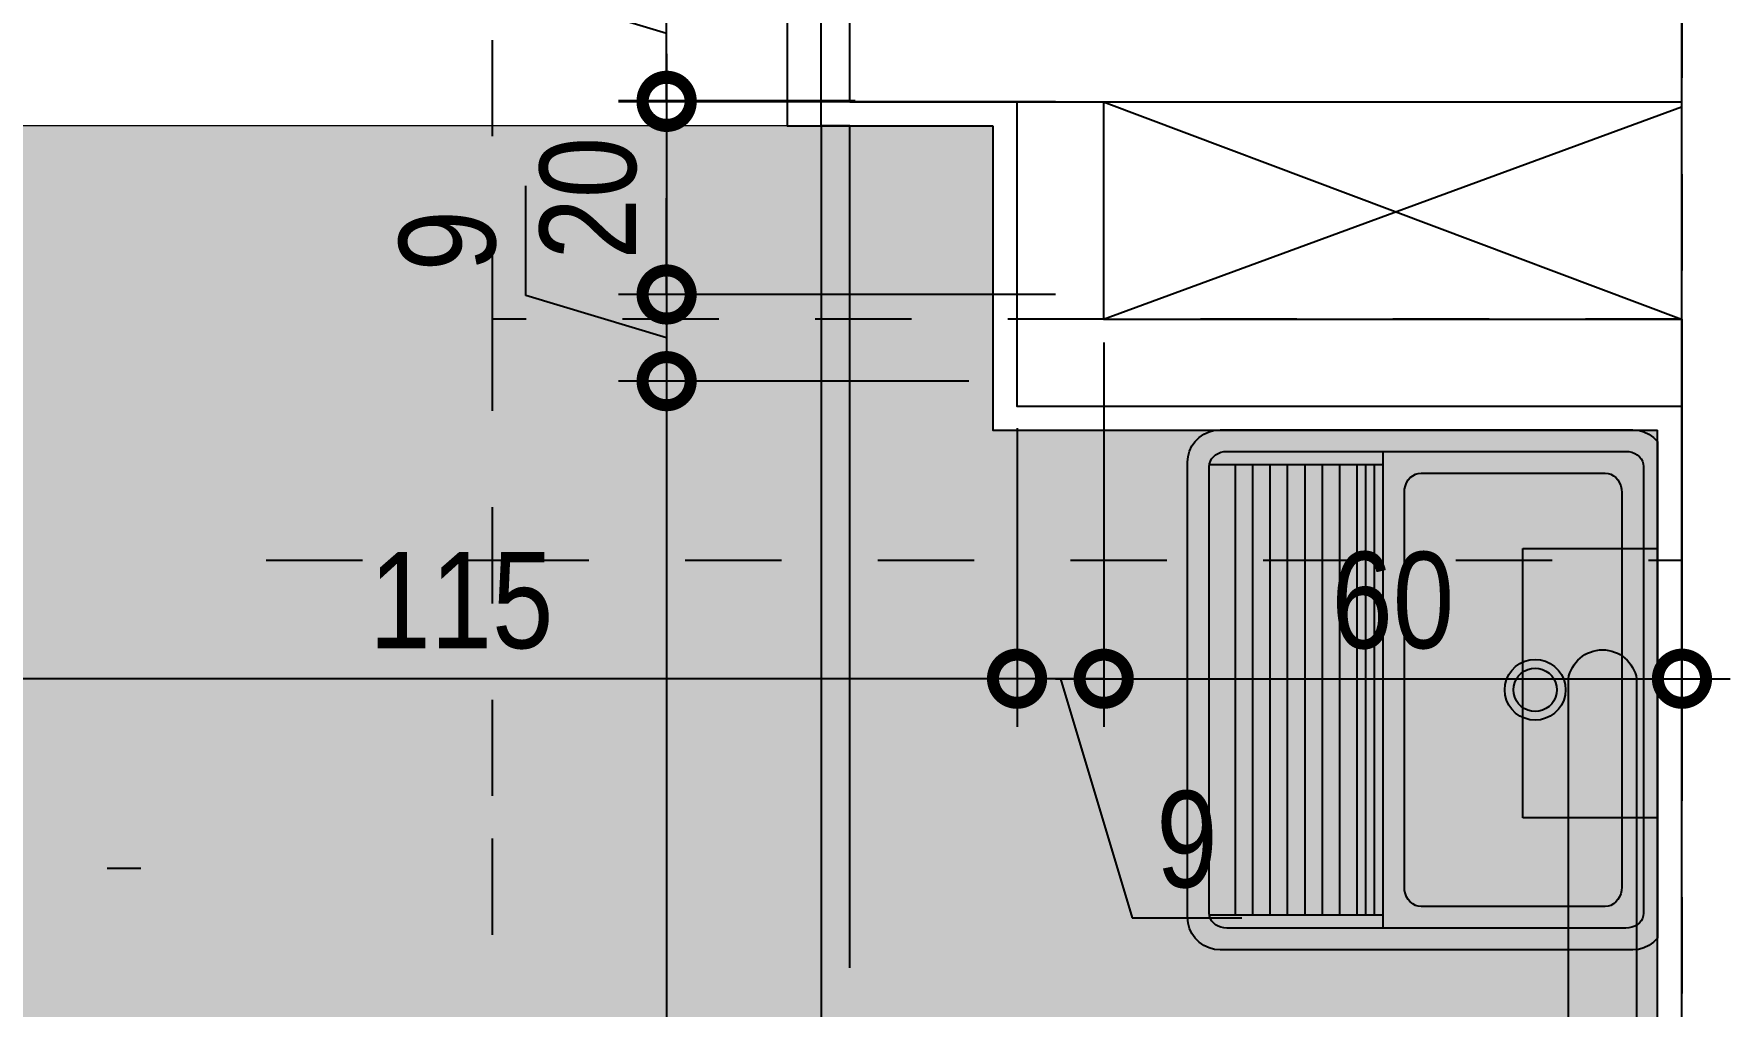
# Model space of a CAD drawing. Header units: metres. Extents: x -23 to 570, y -54 to 184.
# Drawn here: x -12.141 to -10.38, y -51.374 to -50.364 of the extents above; entities that cross this region are included whole.
import ezdxf
from ezdxf.xclip import XClip

# ---------------------------------------------------------------- set-up
doc = ezdxf.new("R2010")
doc.units = ezdxf.units.M
doc.header["$XCLIPFRAME"] = 0
doc.header["$PDMODE"] = 35
doc.linetypes.add('DASHEDX2', pattern=[1.5, 1, -0.5])
doc.linetypes.add('PUC$0$DASHEDX2', pattern=[1.5, 1, -0.5])
for name, color, linetype in [('1', 232, 'DASHEDX2'), ('ARQ-DIM', 2, 'Continuous'), ('PUC$0$ARQ-ALV ACAB', 4, 'Continuous'), ('PUC$0$ARQ-ALV OSSO', 5, 'Continuous'), ('PUC$0$ARQ-CAX @ 1', 1, 'Continuous'), ('PUC$0$ARQ-HID', 7, 'Continuous'), ('PUC$0$ARQ-PRJ', 7, 'PUC$0$DASHEDX2'), ('PUC$0$ARQ-SIM', 1, 'Continuous')]:
    doc.layers.add(name, color=color, linetype=linetype)
doc.layers.add('PUC$0$ARQ-FORRO', color=9, linetype='Continuous', lineweight=5)
doc.styles.add('Adesa', font='ARIALN.TTF')
doc.dimstyles.new('ADESA 1-0050', dxfattribs={"dimtxt": 0.1, "dimasz": 0.1, "dimexe": 0.05, "dimexo": 0.05, "dimgap": 0.03, "dimtad": 1, "dimdec": 1, "dimlfac": 100, "dimzin": 12, "dimtxsty": 'Adesa', "dimblk": 'DOTSMALL', "dimcen": 1, "dimdle": 0.05, "dimclrd": 1, "dimclre": 1, "dimclrt": 256, "dimazin": 3, "dimtm": 1e-09, "dimtfac": 1, "dimtdec": 1, "dimtmove": 1, "dimatfit": 0, "dimldrblk": 'DOTSMALL', "dimfxl": 0.8, "dimtvp": 2, "dimtolj": 1, "dimtzin": 0, "dimarcsym": 0})

# ---------------------------------------------------------------- blocks, each defined once
blk = doc.blocks.new('_DotSmall')
at = {"color": 0, "linetype": 'ByBlock', "const_width": 0.5}
blk.add_lwpolyline([(-0.0625, 0, 1), (0.0625, 0, 1)], format="xyb", close=True, dxfattribs=at)
blk = doc.blocks.new('*D553')
at = {"layer": 'ARQ-DIM', "color": 1, "lineweight": -2, "transparency": 16777216}
for p, q in [((-11.6293, -50.3203), (-11.6293, -50.1509)), ((-11.4841, -50.2939), (-11.4841, -50.1939)), ((-11.2884, -50.2939), (-11.5341, -50.2939)), ((-11.4841, -50.4339), (-11.4841, -50.2939)), ((-11.4841, -50.4339), (-11.4841, -50.2939)), ((-11.4841, -50.3639), (-11.6293, -50.3203)), ((-11.2884, -50.4339), (-11.5341, -50.4339)), ((-11.4841, -50.4339), (-11.4841, -50.5339))]:
    blk.add_line(p, q, dxfattribs=at)
at = {"layer": 'Defpoints', "color": 0, "transparency": 16777216}
for p in [(-11.4841, -50.2939), (-11.2384, -50.2939, 0.0001), (-11.2384, -50.4339, 0)]:
    blk.add_point(p, dxfattribs=at)
at = {"layer": 'ARQ-DIM', "color": 1, "lineweight": -2, "transparency": 16777216, "xscale": 0.1, "yscale": 0.1, "zscale": 0.1}
for p, rotation in [((-11.4841, -50.2939), 270), ((-11.4841, -50.4339), 90)]:
    blk.add_blockref('_DotSmall', p, dxfattribs=dict(at, rotation=rotation))
at = {"layer": 'ARQ-DIM', "transparency": 16777216, "insert": (-11.7095, -50.2356), "char_height": 0.1, "attachment_point": 5, "rotation": 90, "style": 'Adesa'}
blk.add_mtext('\\A1;14', dxfattribs=at)
blk = doc.blocks.new('*D554')
at = {"layer": 'ARQ-DIM', "color": 1, "lineweight": -2, "transparency": 16777216}
for p, q in [((-11.4841, -50.675), (-11.4841, -52.91)), ((-11.1703, -50.725), (-11.5341, -50.725)), ((-10.988, -52.86), (-11.5341, -52.86))]:
    blk.add_line(p, q, dxfattribs=at)
at = {"layer": 'Defpoints', "color": 0, "transparency": 16777216}
for p in [(-11.1203, -50.725, 0), (-11.4841, -52.86), (-10.938, -52.86, 0)]:
    blk.add_point(p, dxfattribs=at)
at = {"layer": 'ARQ-DIM', "color": 1, "lineweight": -2, "transparency": 16777216, "xscale": 0.1, "yscale": 0.1, "zscale": 0.1}
for p, rotation in [((-11.4841, -50.725), 90), ((-11.4841, -52.86), 270)]:
    blk.add_blockref('_DotSmall', p, dxfattribs=dict(at, rotation=rotation))
at = {"layer": 'ARQ-DIM', "transparency": 16777216, "insert": (-11.5643, -51.7925), "char_height": 0.1, "attachment_point": 5, "rotation": 90, "style": 'Adesa'}
blk.add_mtext('\\A1;214', dxfattribs=at)
blk = doc.blocks.new('*D560')
at = {"layer": 'ARQ-DIM', "color": 1, "lineweight": -2, "transparency": 16777216}
for p, q in [((-11.1203, -50.7739), (-11.1203, -51.084)), ((-12.274, -51.0319), (-12.274, -51.084)), ((-11.0703, -51.034), (-12.324, -51.034))]:
    blk.add_line(p, q, dxfattribs=at)
at = {"layer": 'Defpoints', "color": 0, "transparency": 16777216}
for p in [(-11.1203, -50.7239, 0), (-12.274, -50.9819, 0), (-12.274, -51.034)]:
    blk.add_point(p, dxfattribs=at)
at = {"layer": 'ARQ-DIM', "color": 1, "lineweight": -2, "transparency": 16777216, "xscale": 0.1, "yscale": 0.1, "zscale": 0.1, "rotation": 180}
blk.add_blockref('_DotSmall', (-12.274, -51.034), dxfattribs=at)
at = {"layer": 'ARQ-DIM', "color": 1, "lineweight": -2, "transparency": 16777216, "xscale": 0.1, "yscale": 0.1, "zscale": 0.1}
blk.add_blockref('_DotSmall', (-11.1203, -51.034), dxfattribs=at)
at = {"layer": 'ARQ-DIM', "transparency": 16777216, "insert": (-11.6972, -50.953), "char_height": 0.1, "attachment_point": 5, "style": 'Adesa'}
blk.add_mtext('\\A1;115', dxfattribs=at)
blk = doc.blocks.new('*D588')
at = {"layer": 'ARQ-DIM', "color": 1, "lineweight": -2, "transparency": 16777216}
for p, q in [((-11.0303, -50.685), (-11.0303, -51.084)), ((-11.1203, -50.7739), (-11.1203, -51.084)), ((-11.1203, -51.034), (-11.2203, -51.034)), ((-11.0303, -51.034), (-11.1203, -51.034)), ((-11.0303, -51.034), (-11.1203, -51.034)), ((-11.0753, -51.034), (-11.0009, -51.2822)), ((-11.0303, -51.034), (-10.9303, -51.034)), ((-11.0009, -51.2822), (-10.8869, -51.2822))]:
    blk.add_line(p, q, dxfattribs=at)
at = {"layer": 'Defpoints', "color": 0, "transparency": 16777216}
for p in [(-11.0303, -50.635, 0), (-11.1203, -50.7239, 0), (-11.1203, -51.034)]:
    blk.add_point(p, dxfattribs=at)
at = {"layer": 'ARQ-DIM', "color": 1, "lineweight": -2, "transparency": 16777216, "xscale": 0.1, "yscale": 0.1, "zscale": 0.1}
blk.add_blockref('_DotSmall', (-11.1203, -51.034), dxfattribs=at)
at = {"layer": 'ARQ-DIM', "color": 1, "lineweight": -2, "transparency": 16777216, "xscale": 0.1, "yscale": 0.1, "zscale": 0.1, "rotation": 180}
blk.add_blockref('_DotSmall', (-11.0303, -51.034), dxfattribs=at)
at = {"layer": 'ARQ-DIM', "transparency": 16777216, "insert": (-10.9439, -51.2012), "char_height": 0.1, "attachment_point": 5, "style": 'Adesa'}
blk.add_mtext('\\A1;9', dxfattribs=at)
blk = doc.blocks.new('*D589')
at = {"layer": 'ARQ-DIM', "color": 1, "lineweight": -2, "transparency": 16777216}
for p, q in [((-11.0303, -50.685), (-11.0303, -51.084)), ((-10.43, -50.685), (-10.43, -51.084)), ((-11.0803, -51.034), (-10.38, -51.034))]:
    blk.add_line(p, q, dxfattribs=at)
at = {"layer": 'Defpoints', "color": 0, "transparency": 16777216}
for p in [(-11.0303, -50.635, 0), (-10.43, -50.635, 0), (-10.43, -51.034)]:
    blk.add_point(p, dxfattribs=at)
at = {"layer": 'ARQ-DIM', "color": 1, "lineweight": -2, "transparency": 16777216, "xscale": 0.1, "yscale": 0.1, "zscale": 0.1, "rotation": 180}
blk.add_blockref('_DotSmall', (-11.0303, -51.034), dxfattribs=at)
at = {"layer": 'ARQ-DIM', "color": 1, "lineweight": -2, "transparency": 16777216, "xscale": 0.1, "yscale": 0.1, "zscale": 0.1}
blk.add_blockref('_DotSmall', (-10.43, -51.034), dxfattribs=at)
at = {"layer": 'ARQ-DIM', "transparency": 16777216, "insert": (-10.7302, -50.953), "char_height": 0.1, "attachment_point": 5, "style": 'Adesa'}
blk.add_mtext('\\A1;60', dxfattribs=at)
blk = doc.blocks.new('*D590')
at = {"layer": 'ARQ-DIM', "color": 1, "lineweight": -2, "transparency": 16777216}
for p, q in [((-11.4841, -50.385), (-11.4841, -50.685)), ((-11.0803, -50.435), (-11.5341, -50.435)), ((-11.0803, -50.635), (-11.5341, -50.635))]:
    blk.add_line(p, q, dxfattribs=at)
at = {"layer": 'Defpoints', "color": 0, "transparency": 16777216}
for p in [(-11.0303, -50.435, 0), (-11.4841, -50.635), (-11.0303, -50.635, 0)]:
    blk.add_point(p, dxfattribs=at)
at = {"layer": 'ARQ-DIM', "color": 1, "lineweight": -2, "transparency": 16777216, "xscale": 0.1, "yscale": 0.1, "zscale": 0.1}
for p, rotation in [((-11.4841, -50.435), 90), ((-11.4841, -50.635), 270)]:
    blk.add_blockref('_DotSmall', p, dxfattribs=dict(at, rotation=rotation))
at = {"layer": 'ARQ-DIM', "transparency": 16777216, "insert": (-11.5652, -50.535), "char_height": 0.1, "attachment_point": 5, "rotation": 90, "style": 'Adesa'}
blk.add_mtext('\\A1;20', dxfattribs=at)
blk = doc.blocks.new('*D591')
at = {"layer": 'ARQ-DIM', "color": 1, "lineweight": -2, "transparency": 16777216}
for p, q in [((-11.6302, -50.6362), (-11.6302, -50.5222)), ((-11.4841, -50.635), (-11.4841, -50.535)), ((-11.4841, -50.68), (-11.6302, -50.6362)), ((-11.3572, -50.635), (-11.5341, -50.635)), ((-11.4841, -50.635), (-11.4841, -50.725)), ((-11.4841, -50.635), (-11.4841, -50.725)), ((-11.3572, -50.725), (-11.5341, -50.725)), ((-11.4841, -50.725), (-11.4841, -50.825))]:
    blk.add_line(p, q, dxfattribs=at)
at = {"layer": 'Defpoints', "color": 0, "transparency": 16777216}
for p in [(-11.3072, -50.635), (-11.4841, -50.725), (-11.3072, -50.725)]:
    blk.add_point(p, dxfattribs=at)
at = {"layer": 'ARQ-DIM', "color": 1, "lineweight": -2, "transparency": 16777216, "xscale": 0.1, "yscale": 0.1, "zscale": 0.1}
for p, rotation in [((-11.4841, -50.635), 270), ((-11.4841, -50.725), 90)]:
    blk.add_blockref('_DotSmall', p, dxfattribs=dict(at, rotation=rotation))
at = {"layer": 'ARQ-DIM', "transparency": 16777216, "insert": (-11.7112, -50.5792), "char_height": 0.1, "attachment_point": 5, "rotation": 90, "style": 'Adesa'}
blk.add_mtext('\\A1;9', dxfattribs=at)
blk = doc.blocks.new('PUC$0$ARQ-HID-TANQUE')
for p, q in [((-0.2621, -0.0041), (-0.258, 0)), ((-0.258, 0), (0.258, 0)), ((0.258, 0), (0.2621, -0.0041)), ((-0.2695, -0.0199), (-0.268, -0.0143)), ((-0.268, -0.0143), (-0.2655, -0.009)), ((-0.2655, -0.009), (-0.2621, -0.0041)), ((-0.242, -0.0189), (-0.2398, -0.0171)), ((-0.2398, -0.0171), (-0.2373, -0.0157)), ((-0.2373, -0.0157), (-0.2347, -0.0149)), ((-0.2347, -0.0149), (-0.232, -0.0146)), ((-0.232, -0.0146), (0.232, -0.0146)), ((0.232, -0.0146), (0.2347, -0.0149)), ((0.2347, -0.0149), (0.2373, -0.0157)), ((0.2373, -0.0157), (0.2398, -0.0171)), ((0.2398, -0.0171), (0.242, -0.0189)), ((0.2621, -0.0041), (0.2655, -0.009)), ((0.2655, -0.009), (0.268, -0.0143)), ((0.268, -0.0143), (0.2695, -0.0199)), ((-0.27, -0.0258), (-0.2695, -0.0199)), ((-0.27, -0.0258), (-0.27, -0.0258)), ((-0.27, -0.4542), (-0.27, -0.0258)), ((-0.2475, -0.0328), (-0.2473, -0.0297)), ((-0.2475, -0.0328), (-0.2475, -0.0328)), ((-0.2475, -0.4472), (-0.2475, -0.0328)), ((-0.2473, -0.0297), (-0.2466, -0.0266)), ((-0.2466, -0.0266), (-0.2454, -0.0237)), ((-0.2454, -0.0237), (-0.2439, -0.0211)), ((-0.2439, -0.0211), (-0.242, -0.0189)), ((0.242, -0.0189), (0.2439, -0.0211)), ((0.2439, -0.0211), (0.2454, -0.0237)), ((0.2454, -0.0237), (0.2466, -0.0266)), ((0.2466, -0.0266), (0.2473, -0.0297)), ((0.2473, -0.0297), (0.2475, -0.0328)), ((0.2475, -0.0328), (0.2475, -0.4472)), ((0.2695, -0.0199), (0.27, -0.0258)), ((0.27, -0.0258), (0.27, -0.4542)), ((-0.234, -0.2854), (0.234, -0.2854)), ((-0.2695, -0.4601), (-0.27, -0.4542)), ((-0.2473, -0.4504), (-0.2475, -0.4472)), ((-0.2466, -0.4534), (-0.2473, -0.4504)), ((-0.2454, -0.4563), (-0.2466, -0.4534)), ((-0.2439, -0.4589), (-0.2454, -0.4563)), ((0.2454, -0.4563), (0.2439, -0.4589)), ((0.2466, -0.4534), (0.2454, -0.4563)), ((0.2473, -0.4504), (0.2466, -0.4534)), ((0.2475, -0.4472), (0.2473, -0.4504)), ((0.27, -0.4542), (0.2695, -0.4601)), ((-0.268, -0.4657), (-0.2695, -0.4601)), ((-0.2655, -0.4711), (-0.268, -0.4657)), ((-0.2621, -0.4759), (-0.2655, -0.4711)), ((-0.242, -0.4611), (-0.2439, -0.4589)), ((-0.2398, -0.463), (-0.242, -0.4611)), ((-0.2373, -0.4643), (-0.2398, -0.463)), ((-0.2347, -0.4651), (-0.2373, -0.4643)), ((-0.232, -0.4654), (-0.2347, -0.4651)), ((0.232, -0.4654), (-0.232, -0.4654)), ((0.2347, -0.4651), (0.232, -0.4654)), ((0.2373, -0.4643), (0.2347, -0.4651)), ((0.2398, -0.463), (0.2373, -0.4643)), ((0.242, -0.4611), (0.2398, -0.463)), ((0.2439, -0.4589), (0.242, -0.4611)), ((0.2655, -0.4711), (0.2621, -0.4759)), ((0.268, -0.4657), (0.2655, -0.4711)), ((0.2695, -0.4601), (0.268, -0.4657)), ((-0.258, -0.48), (-0.2621, -0.4759)), ((-0.2532, -0.4834), (-0.258, -0.48)), ((-0.2479, -0.4859), (-0.2532, -0.4834)), ((-0.2422, -0.4874), (-0.2479, -0.4859)), ((-0.2364, -0.4879), (-0.2422, -0.4874)), ((0.2364, -0.4879), (-0.2364, -0.4879)), ((0.2422, -0.4874), (0.2364, -0.4879)), ((0.2479, -0.4859), (0.2422, -0.4874)), ((0.2532, -0.4834), (0.2479, -0.4859)), ((0.258, -0.48), (0.2532, -0.4834)), ((0.2621, -0.4759), (0.258, -0.48))]:
    blk.add_line(p, q)
at = {"color": 7}
for p, q in [((-0.225, -0.0544), (-0.2247, -0.0514)), ((-0.2247, -0.0514), (-0.2238, -0.0485)), ((-0.2238, -0.0485), (-0.2223, -0.0458)), ((-0.2223, -0.0458), (-0.2203, -0.0433)), ((-0.2203, -0.0433), (-0.2179, -0.0412)), ((-0.2179, -0.0412), (-0.215, -0.0394)), ((-0.215, -0.0394), (-0.2118, -0.0382)), ((-0.2118, -0.0382), (-0.2085, -0.0374)), ((-0.2085, -0.0374), (-0.205, -0.0371)), ((-0.205, -0.0371), (0.205, -0.0371)), ((0.205, -0.0371), (0.2085, -0.0374)), ((0.2085, -0.0374), (0.2118, -0.0382)), ((0.2118, -0.0382), (0.215, -0.0394)), ((0.215, -0.0394), (0.2179, -0.0412)), ((0.2179, -0.0412), (0.2203, -0.0433)), ((0.2203, -0.0433), (0.2223, -0.0458)), ((0.2223, -0.0458), (0.2238, -0.0485)), ((0.2238, -0.0485), (0.2247, -0.0514)), ((0.2247, -0.0514), (0.225, -0.0544)), ((-0.225, -0.0544), (-0.225, -0.0544)), ((-0.225, -0.2456), (-0.225, -0.0544)), ((0.225, -0.0544), (0.225, -0.2456)), ((-0.0241, -0.1069), (-0.0202, -0.103)), ((-0.0202, -0.103), (-0.0158, -0.0999)), ((-0.0158, -0.0999), (-0.0108, -0.0975)), ((-0.0108, -0.0975), (-0.0055, -0.0961)), ((-0.0077, -0.106), (-0.0039, -0.105)), ((-0.0055, -0.0961), (0, -0.0956)), ((-0.0039, -0.105), (0, -0.1046)), ((0, -0.0956), (0.0055, -0.0961)), ((0, -0.1046), (0.0039, -0.105)), ((0.0039, -0.105), (0.0077, -0.106)), ((0.0055, -0.0961), (0.0108, -0.0975)), ((0.0108, -0.0975), (0.0158, -0.0999)), ((0.0158, -0.0999), (0.0202, -0.103)), ((0.0202, -0.103), (0.0241, -0.1069)), ((-0.0315, -0.1271), (-0.031, -0.1217)), ((-0.031, -0.1217), (-0.0296, -0.1164)), ((-0.0296, -0.1164), (-0.0273, -0.1114)), ((-0.0273, -0.1114), (-0.0241, -0.1069)), ((-0.0225, -0.1271), (-0.0222, -0.1232)), ((-0.0222, -0.1232), (-0.0211, -0.1194)), ((-0.0211, -0.1194), (-0.0195, -0.1159)), ((-0.0195, -0.1159), (-0.0172, -0.1127)), ((-0.0172, -0.1127), (-0.0145, -0.1099)), ((-0.0145, -0.1099), (-0.0113, -0.1076)), ((-0.0113, -0.1076), (-0.0077, -0.106)), ((0.0077, -0.106), (0.0113, -0.1076)), ((0.0113, -0.1076), (0.0145, -0.1099)), ((0.0145, -0.1099), (0.0172, -0.1127)), ((0.0172, -0.1127), (0.0195, -0.1159)), ((0.0195, -0.1159), (0.0211, -0.1194)), ((0.0211, -0.1194), (0.0222, -0.1232)), ((0.0222, -0.1232), (0.0225, -0.1271)), ((0.0241, -0.1069), (0.0273, -0.1114)), ((0.0273, -0.1114), (0.0296, -0.1164)), ((0.0296, -0.1164), (0.031, -0.1217)), ((0.031, -0.1217), (0.0315, -0.1271)), ((-0.031, -0.1326), (-0.0315, -0.1271)), ((-0.0296, -0.1379), (-0.031, -0.1326)), ((-0.0273, -0.1429), (-0.0296, -0.1379)), ((-0.0222, -0.131), (-0.0225, -0.1271)), ((-0.0211, -0.1348), (-0.0222, -0.131)), ((-0.0195, -0.1384), (-0.0211, -0.1348)), ((-0.0172, -0.1416), (-0.0195, -0.1384)), ((0.0195, -0.1384), (0.0172, -0.1416)), ((0.0211, -0.1348), (0.0195, -0.1384)), ((0.0222, -0.131), (0.0211, -0.1348)), ((0.0225, -0.1271), (0.0222, -0.131)), ((0.0296, -0.1379), (0.0273, -0.1429)), ((0.031, -0.1326), (0.0296, -0.1379)), ((0.0315, -0.1271), (0.031, -0.1326)), ((-0.0241, -0.1474), (-0.0273, -0.1429)), ((-0.0202, -0.1513), (-0.0241, -0.1474)), ((-0.0158, -0.1544), (-0.0202, -0.1513)), ((-0.0145, -0.1444), (-0.0172, -0.1416)), ((-0.0108, -0.1567), (-0.0158, -0.1544)), ((-0.0113, -0.1466), (-0.0145, -0.1444)), ((-0.0077, -0.1483), (-0.0113, -0.1466)), ((-0.0055, -0.1582), (-0.0108, -0.1567)), ((-0.0039, -0.1493), (-0.0077, -0.1483)), ((0, -0.1586), (-0.0055, -0.1582)), ((0, -0.1496), (-0.0039, -0.1493)), ((0.0039, -0.1493), (0, -0.1496)), ((0.0055, -0.1582), (0, -0.1586)), ((0.0077, -0.1483), (0.0039, -0.1493)), ((0.0108, -0.1567), (0.0055, -0.1582)), ((0.0113, -0.1466), (0.0077, -0.1483)), ((0.0158, -0.1544), (0.0108, -0.1567)), ((0.0145, -0.1444), (0.0113, -0.1466)), ((0.0172, -0.1416), (0.0145, -0.1444)), ((0.0202, -0.1513), (0.0158, -0.1544)), ((0.0241, -0.1474), (0.0202, -0.1513)), ((0.0273, -0.1429), (0.0241, -0.1474)), ((-0.2247, -0.2486), (-0.225, -0.2456)), ((0.225, -0.2456), (0.2247, -0.2486)), ((-0.2238, -0.2515), (-0.2247, -0.2486)), ((-0.2223, -0.2542), (-0.2238, -0.2515)), ((-0.2203, -0.2567), (-0.2223, -0.2542)), ((-0.2179, -0.2588), (-0.2203, -0.2567)), ((-0.215, -0.2606), (-0.2179, -0.2588)), ((-0.2118, -0.2618), (-0.215, -0.2606)), ((-0.2085, -0.2626), (-0.2118, -0.2618)), ((-0.205, -0.2629), (-0.2085, -0.2626)), ((0.205, -0.2629), (-0.205, -0.2629)), ((0.2085, -0.2626), (0.205, -0.2629)), ((0.2118, -0.2618), (0.2085, -0.2626)), ((0.215, -0.2606), (0.2118, -0.2618)), ((0.2179, -0.2588), (0.215, -0.2606)), ((0.2203, -0.2567), (0.2179, -0.2588)), ((0.2223, -0.2542), (0.2203, -0.2567)), ((0.2238, -0.2515), (0.2223, -0.2542)), ((0.2247, -0.2486), (0.2238, -0.2515)), ((-0.2475, -0.2854), (0.2475, -0.2854)), ((-0.234, -0.4654), (-0.234, -0.2854)), ((-0.234, -0.2944), (0.234, -0.2944)), ((-0.234, -0.2944), (0.234, -0.2944)), ((0.234, -0.2854), (0.234, -0.4654)), ((-0.234, -0.3034), (0.234, -0.3034)), ((-0.234, -0.3124), (0.234, -0.3124)), ((-0.234, -0.3304), (0.234, -0.3304)), ((-0.234, -0.3484), (0.234, -0.3484)), ((-0.234, -0.3664), (0.234, -0.3664)), ((-0.234, -0.3844), (0.234, -0.3844)), ((-0.234, -0.4024), (0.234, -0.4024)), ((-0.234, -0.4204), (0.234, -0.4204)), ((-0.234, -0.4384), (0.234, -0.4384))]:
    blk.add_line(p, q, dxfattribs=at)
blk = doc.blocks.new('*U2414')
for points in [[(0, 0), (0, 0.8204), (-0.03, 0.8204), (-0.03, 0)], [(0.025, 0), (0, 0), (0, -0.03), (-0.01, -0.03), (-0.01, -0.17), (0.025, -0.17), (0.025, 0)], [(-0.845, 0), (-0.82, 0), (-0.82, -0.03), (-0.81, -0.03), (-0.81, -0.17), (-0.845, -0.17), (-0.845, 0)]]:
    blk.add_lwpolyline(points, close=True)
at = {"layer": 'PUC$0$ARQ-PRJ'}
blk.add_arc((-0.0237, 0.0242), 0.7967, 88.2987, 181.7401, dxfattribs=at)
blk = doc.blocks.new('PUC$0$A$C7cb482e1')
at = {"layer": 'PUC$0$ARQ-PRJ'}
for p, q in [((-0.1098, -0.2708, 0), (-0.1098, 1.8451, 0)), ((-0.0389, -0.2708, 0), (-0.0389, 1.8451, 0))]:
    blk.add_line(p, q, dxfattribs=at)
at = {"layer": 'PUC$0$ARQ-PRJ', "elevation": 0}
for points in [[(-0.1133, 1.8451), (-0.0333, 1.8451)], [(-0.1571, -0.4064), (-0.0171, -0.4064), (-0.0171, -0.1264), (-0.1571, -0.1264), (-0.1571, -0.4064)]]:
    blk.add_lwpolyline(points, dxfattribs=at)
at = {"layer": 'PUC$0$ARQ-PRJ'}
for centre, radius, start, end in [((-0.0733, 1.8451, 0), 0.04, 360, 180), ((-0.0743, -0.2651, 0), 0.0359, 189.055, 350.945)]:
    blk.add_arc(centre, radius, start, end, dxfattribs=at)
blk = doc.blocks.new('PUC$0$pl apto tipo 1 puc')
at = {"layer": 'PUC$0$ARQ-ALV ACAB'}
for p, q in [((-26.667, 0.46, 0), (-26.667, 0.29, 0)), ((-26.667, 0.46, -0.0001), (-26.4886, 0.46, 0))]:
    blk.add_line(p, q, dxfattribs=at)
at = {"layer": 'PUC$0$ARQ-ALV ACAB', "elevation": 0}
for points in [[(-25.7983, 2.8343), (-25.7986, 0.7758)], [(-26.4886, 0.46), (-26.4886, 0.7758), (-25.7986, 0.7758)]]:
    blk.add_lwpolyline(points, dxfattribs=at)
at = {"layer": 'PUC$0$ARQ-ALV OSSO'}
for p, q in [((-26.637, 0.435, 0), (-26.637, 0.295, 0)), ((-26.637, 0.435, -0.0001), (-25.7735, 0.435, 0))]:
    blk.add_line(p, q, dxfattribs=at)
at = {"layer": 'PUC$0$ARQ-ALV OSSO', "elevation": 0}
for points in [[(-25.7733, 2.8593), (-25.7733, -1.49)], [(-26.4636, 0.435), (-26.4636, 0.7508), (-25.7736, 0.7508)], [(-26.3736, 0.435), (-26.3736, 0.6608), (-25.7736, 0.6608)]]:
    blk.add_lwpolyline(points, dxfattribs=at)
at = {"layer": 'PUC$0$ARQ-PRJ', "elevation": 0}
blk.add_lwpolyline([(-26.6669, 2.8341), (-26.6369, 2.8341), (-26.637, 0.46), (-26.667, 0.46)], close=True, dxfattribs=at)
at = {"layer": 'PUC$0$ARQ-SIM', "elevation": 0}
for points in [[(-26.3736, 0.6608), (-25.7736, 0.44)], [(-26.3736, 0.435), (-25.7736, 0.6608)]]:
    blk.add_lwpolyline(points, dxfattribs=at)
blk.add_blockref('PUC$0$A$C7cb482e1', (-25.7814, 1.305, 0))
at = {"layer": 'PUC$0$ARQ-CAX @ 1', "rotation": 180}
blk.add_blockref('*U2414', (-27.512, 0.29, 0), dxfattribs=at)
at = {"layer": 'PUC$0$ARQ-HID', "extrusion": (0, 0, -1), "zscale": -1.000000000000015, "rotation": 90}
blk.add_blockref('PUC$0$ARQ-HID-TANQUE', (25.7985, 1.0455, 0), dxfattribs=at)
blk = doc.blocks.new('PUC$0$pl forro pcd 1')
at = {"layer": 'PUC$0$ARQ-FORRO'}
h = blk.add_hatch(color=256, dxfattribs=at)
h.dxf.hatch_style = 1
h.paths.add_polyline_path([(6.275, -3.175), (6.08, -3.175), (6.08, -2.2708), (6.275, -2.2708)])
h.paths.add_polyline_path([(8.7761, -3.175), (6.625, -3.175), (6.625, -2.2708), (8.7761, -2.2708)])
h.paths.add_polyline_path([(9.7011, -1.335), (8.7761, -1.335), (8.7761, -3.175), (9.7011, -3.175)])
h.paths.add_polyline_path([(9.7011, -1.335), (9.7011, -3.7093), (10.5699, -3.7093), (10.5696, -1.6508), (9.8796, -1.6508), (9.8796, -1.335)])
h.paths.add_polyline_path([(10.269, -2.5093), (10.519, -2.5093), (10.519, -2.8093), (10.269, -2.8093)], flags=16)
at = {"layer": 'PUC$0$ARQ-FORRO', "elevation": 0}
for points in [[(9.7011, -1.335), (8.7761, -1.335), (8.7761, -3.175), (9.7011, -3.175)], [(9.7011, -1.335), (9.7011, -3.7093), (10.5699, -3.7093), (10.5696, -1.6508), (9.8796, -1.6508), (9.8796, -1.335)]]:
    blk.add_lwpolyline(points, close=True, dxfattribs=at)
blk = doc.blocks.new('PUC')
at = {"layer": 'PUC$0$ARQ-ALV OSSO', "xscale": -1, "rotation": 180}
blk.add_blockref('PUC$0$pl apto tipo 1 puc', (15.3432, -50), dxfattribs=at)
at = {"layer": 'PUC$0$ARQ-FORRO'}
blk.add_blockref('PUC$0$pl forro pcd 1', (-21.0249, -49.125, 0), dxfattribs=at)
blk = doc.blocks.new('est-lo-07-6sb-r00')
at = {"layer": '1'}
for p, q in [((-1189.98613, -91.076227), (-1166.48613, -91.076227)), ((-1226.48613, -123.073923), (-1202.98613, -123.073923))]:
    blk.add_line(p, q, dxfattribs=at)
for points in [[(-1166.48613, -67.075615), (-1166.48613, 171.925102)], [(-1042.999721, 149), (-1042.999721, -67.075615)], [(-1166.48613, -115.575305), (-1166.48613, -66.073923)], [(-1042.999721, -66.073923), (-1166.48613, -66.073923)], [(-1042.999721, -66.073923), (-1042.999721, -199.999844)], [(-1166.48613, -91.073923), (-1042.999721, -91.073923)], [(-1166.48613, -229.999844), (-1166.48613, -115.575305)]]:
    blk.add_lwpolyline(points, dxfattribs=at)

msp = doc.modelspace()

# ---------------------------------------------------------------- block references
msp.add_blockref('PUC', (0, 0))
at = {"linetype": 'Continuous'}
ref = msp.add_blockref('est-lo-07-6sb-r00', (0, -50), dxfattribs=dict(at, xscale=0.01, yscale=0.01, zscale=0.01))
XClip(ref).set_block_clipping_path([(-2376.9387453747, -332.406408919), (3843.2300762764, 424.4148867243)])

# ---------------------------------------------------------------- dimensions: what is measured, and where the dimension line sits
at = {"layer": 'ARQ-DIM'}
for base, p1, p2, angle, picture, middle in [((-11.4841, -50.2939), (-11.2384, -50.4339, 0), (-11.2384, -50.2939, 0.0001), 270, '*D553', (-11.7095, -50.2903)), ((-11.4841, -50.635), (-11.0303, -50.435, 0), (-11.0303, -50.635, 0), 90, '*D590', (-11.5652, -50.535)), ((-11.4841, -50.725), (-11.3072, -50.635), (-11.3072, -50.725), 90, '*D591', (-11.7112, -50.6062))]:
    dim = msp.add_linear_dim(base=base, p1=p1, p2=p2, angle=angle, dimstyle='ADESA 1-0050', dxfattribs=at)
    dim.commit()
    dim.dimension.update_dxf_attribs({"geometry": picture, "text_midpoint": middle})
for base, p2, picture, middle in [((-11.1203, -51.034), (-11.1203, -50.7239, 0), '*D588', (-10.9709, -51.2012)), ((-10.43, -51.034), (-10.43, -50.635, 0), '*D589', (-10.7302, -50.953))]:
    dim = msp.add_linear_dim(base=base, p1=(-11.0303, -50.635, 0), p2=p2, dimstyle='ADESA 1-0050', dxfattribs=at)
    dim.commit()
    dim.dimension.update_dxf_attribs({"geometry": picture, "text_midpoint": middle})
for base, p1, p2, angle, picture, middle in [((-11.48413, -52.86001), (-11.12033, -50.72497, 0), (-10.938, -52.86001, 0), 270, '*D554', (-11.56433, -51.79249)), ((-12.274, -51.034), (-11.1203, -50.7239, 0), (-12.274, -50.9819, 0), 180, '*D560', (-11.6972, -50.953))]:
    dim = msp.add_linear_dim(base=base, p1=p1, p2=p2, angle=angle, dimstyle='ADESA 1-0050', override={"dimdec": 0}, dxfattribs=at)
    dim.commit()
    dim.dimension.update_dxf_attribs({"geometry": picture, "text_midpoint": middle})

doc.saveas('drawing.dxf')
